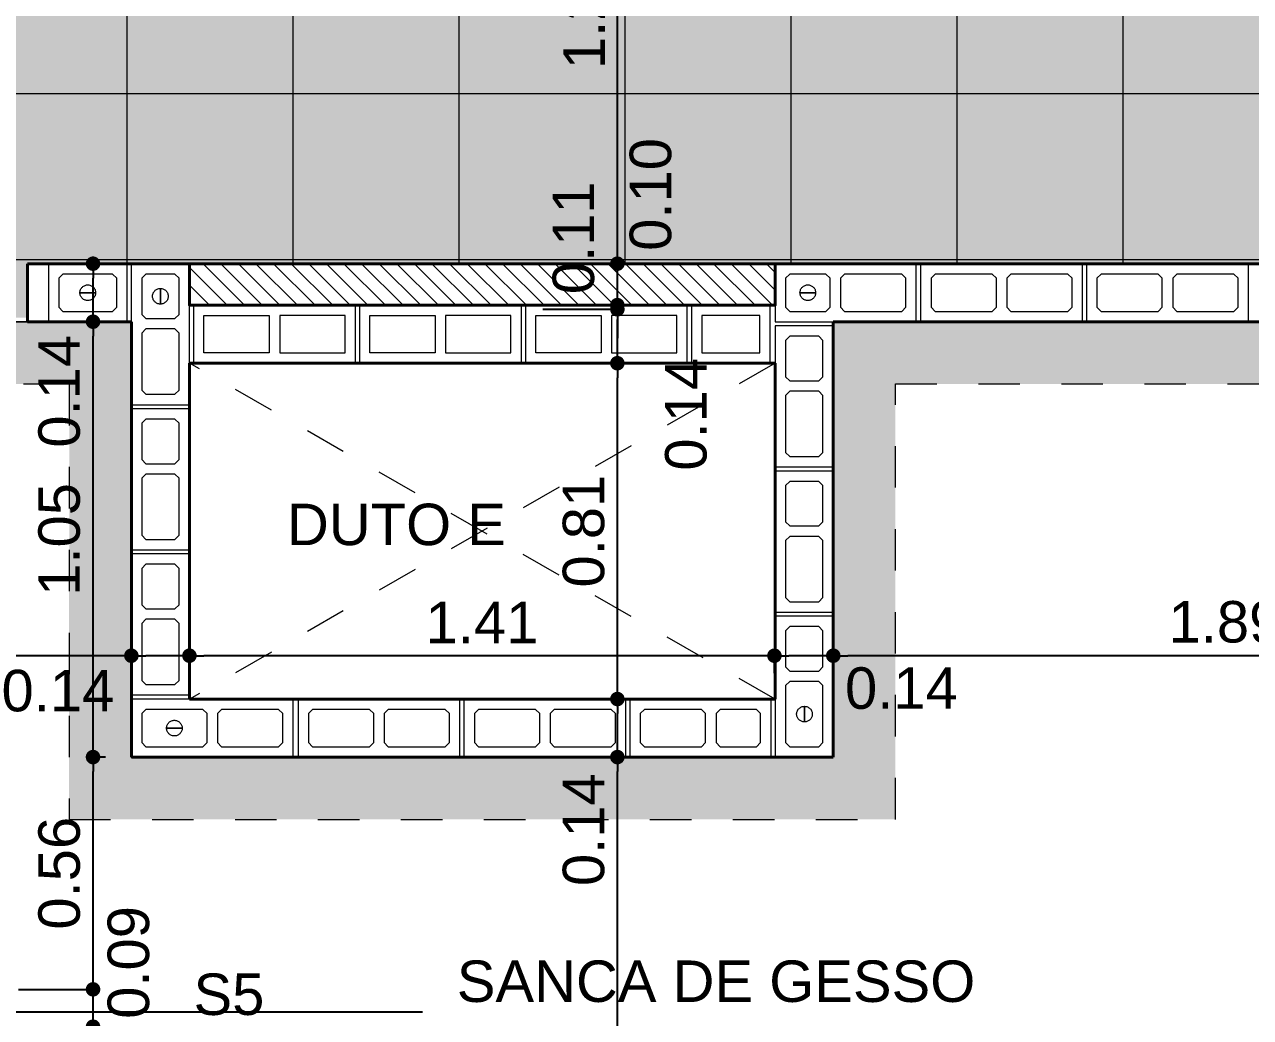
# Model space of a CAD drawing. Header units: millimetres. Extents: x 173 to 410, y -14 to 183.
# Drawn here: x 341.493 to 344.448, y -6.908 to -4.514 of the extents above; entities that cross this region are included whole.
import ezdxf

# ---------------------------------------------------------------- set-up
doc = ezdxf.new("R2010")
doc.units = ezdxf.units.MM
doc.linetypes.add('HIDDEN', pattern=[0.05, 0.025, -0.025])
doc.layers.get('0').update_dxf_attribs({"color": 4})
for name, color, linetype, lineweight in [('ARQ Alvenaria', 201, 'Continuous', 40), ('ARQ Anotações', 2, 'Continuous', 5), ('ARQ Hachuras', 8, 'Continuous', 5), ('ARQ Projeções', 144, 'HIDDEN', 5), ('ARQ Visto', 152, 'Continuous', 13)]:
    doc.layers.add(name, color=color, linetype=linetype, lineweight=lineweight)
doc.layers.add('ARQ Forros', color=7, linetype='HIDDEN', lineweight=5, true_color=0xcacaca)
doc.layers.add('ARQ Pisos', color=9, linetype='Continuous', lineweight=5, true_color=0x808080)
doc.styles.get("Standard").update_dxf_attribs({"font": 'arial.ttf'})
doc.dimstyles.new('Executivo 1-50', dxfattribs={"dimtxt": 0.1, "dimasz": 0.035, "dimexe": 0, "dimexo": 0.0625, "dimgap": 0.03, "dimtad": 1, "dimzin": 0, "dimdsep": 46, "dimtxsty": 'Standard', "dimblk": 'DOT', "dimcen": 0.09, "dimclrd": 8, "dimclre": 8, "dimadec": 0, "dimazin": 0, "dimtfac": 1, "dimtix": 1, "dimtmove": 2, "dimatfit": 3, "dimldrblk": 'DOT', "dimfxl": 0.18, "dimfxlon": 1, "dimtolj": 1, "dimtzin": 0, "dimarcsym": 0})

# ---------------------------------------------------------------- blocks, each defined once
blk = doc.blocks.new('_DOT')
at = {"color": 0, "linetype": 'ByBlock', "lineweight": -2}
blk.add_line((-0.5, 0), (-1, 0), dxfattribs=at)
at = {"color": 0, "linetype": 'ByBlock', "const_width": 0.5}
blk.add_lwpolyline([(-0.25, 0, 1), (0.25, 0, 1)], format="xyb", close=True, dxfattribs=at)
blk = doc.blocks.new('*D2066')
at = {"layer": 'ARQ Anotações', "color": 8, "lineweight": -2, "transparency": 16777216}
for p, q in [((342.742, -6.2803), (342.922, -6.2803)), ((342.922, -10.0304), (342.922, -6.3153)), ((343.102, -10.0654), (342.922, -10.0654))]:
    blk.add_line(p, q, dxfattribs=at)
at = {"layer": 'Defpoints', "color": 0, "transparency": 16777216}
for p in [(342.5256, -6.2803), (342.922, -6.2803), (345.7406, -10.0654)]:
    blk.add_point(p, dxfattribs=at)
at = {"layer": 'ARQ Anotações', "color": 8, "lineweight": -2, "transparency": 16777216, "xscale": 0.035, "yscale": 0.035, "zscale": 0.035}
for p, rotation in [((342.922, -6.2803), 90), ((342.922, -10.0654), 270)]:
    blk.add_blockref('_DOT', p, dxfattribs=dict(at, rotation=rotation))
at = {"layer": 'ARQ Anotações', "color": 0, "transparency": 16777216, "insert": (342.841, -8.1729), "char_height": 0.1, "attachment_point": 5, "rotation": 90}
blk.add_mtext('\\A1;3.79', dxfattribs=at)
blk = doc.blocks.new('*D2067')
at = {"layer": 'ARQ Anotações', "color": 8, "lineweight": -2, "transparency": 16777216}
for p, q in [((342.742, -6.1403), (342.922, -6.1403)), ((342.922, -6.2453), (342.922, -6.1753)), ((342.742, -6.2803), (342.922, -6.2803))]:
    blk.add_line(p, q, dxfattribs=at)
at = {"layer": 'Defpoints', "color": 0, "transparency": 16777216}
for p in [(342.5256, -6.1403), (342.922, -6.1403), (342.5256, -6.2803)]:
    blk.add_point(p, dxfattribs=at)
at = {"layer": 'ARQ Anotações', "color": 8, "lineweight": -2, "transparency": 16777216, "xscale": 0.035, "yscale": 0.035, "zscale": 0.035}
for p, rotation in [((342.922, -6.1403), 90), ((342.922, -6.2803), 270)]:
    blk.add_blockref('_DOT', p, dxfattribs=dict(at, rotation=rotation))
at = {"layer": 'ARQ Anotações', "color": 0, "transparency": 16777216, "insert": (342.841, -6.4553), "char_height": 0.1, "attachment_point": 5, "rotation": 90}
blk.add_mtext('\\A1;0.14', dxfattribs=at)
blk = doc.blocks.new('*D2068')
at = {"layer": 'ARQ Anotações', "color": 8, "lineweight": -2, "transparency": 16777216}
for p, q in [((342.742, -5.3304), (342.922, -5.3304)), ((342.922, -6.1053), (342.922, -5.3654)), ((342.742, -6.1403), (342.922, -6.1403))]:
    blk.add_line(p, q, dxfattribs=at)
at = {"layer": 'Defpoints', "color": 0, "transparency": 16777216}
for p in [(342.5256, -5.3304), (342.922, -5.3304), (342.5256, -6.1403)]:
    blk.add_point(p, dxfattribs=at)
at = {"layer": 'ARQ Anotações', "color": 8, "lineweight": -2, "transparency": 16777216, "xscale": 0.035, "yscale": 0.035, "zscale": 0.035}
for p, rotation in [((342.922, -5.3304), 90), ((342.922, -6.1403), 270)]:
    blk.add_blockref('_DOT', p, dxfattribs=dict(at, rotation=rotation))
at = {"layer": 'ARQ Anotações', "color": 0, "transparency": 16777216, "insert": (342.841, -5.7354), "char_height": 0.1, "attachment_point": 5, "rotation": 90}
blk.add_mtext('\\A1;0.81', dxfattribs=at)
blk = doc.blocks.new('*D2069')
at = {"layer": 'ARQ Anotações', "color": 8, "lineweight": -2, "transparency": 16777216}
for p, q in [((342.742, -5.1904), (342.922, -5.1904)), ((342.922, -5.2954), (342.922, -5.2254)), ((342.742, -5.3304), (342.922, -5.3304))]:
    blk.add_line(p, q, dxfattribs=at)
at = {"layer": 'Defpoints', "color": 0, "transparency": 16777216}
for p in [(342.5256, -5.1904), (342.922, -5.1904), (342.5256, -5.3304)]:
    blk.add_point(p, dxfattribs=at)
at = {"layer": 'ARQ Anotações', "color": 8, "lineweight": -2, "transparency": 16777216, "xscale": 0.035, "yscale": 0.035, "zscale": 0.035}
for p, rotation in [((342.922, -5.1904), 90), ((342.922, -5.3304), 270)]:
    blk.add_blockref('_DOT', p, dxfattribs=dict(at, rotation=rotation))
at = {"layer": 'ARQ Anotações', "color": 0, "transparency": 16777216, "insert": (343.0877, -5.4536), "char_height": 0.1, "attachment_point": 5, "rotation": 90}
blk.add_mtext('\\A1;0.14', dxfattribs=at)
blk = doc.blocks.new('*D2070')
at = {"layer": 'ARQ Anotações', "color": 8, "lineweight": -2, "transparency": 16777216}
for p, q in [((342.922, -5.0554), (342.922, -5.0204)), ((343.102, -5.0904), (342.922, -5.0904)), ((342.922, -5.1904), (342.922, -5.0904)), ((342.742, -5.1904), (342.922, -5.1904)), ((342.922, -5.2254), (342.922, -5.2604))]:
    blk.add_line(p, q, dxfattribs=at)
at = {"layer": 'Defpoints', "color": 0, "transparency": 16777216}
for p in [(342.922, -5.0904), (343.3006, -5.0904), (342.5256, -5.1904)]:
    blk.add_point(p, dxfattribs=at)
at = {"layer": 'ARQ Anotações', "color": 8, "lineweight": -2, "transparency": 16777216, "xscale": 0.035, "yscale": 0.035, "zscale": 0.035}
for p, rotation in [((342.922, -5.0904), 270), ((342.922, -5.1904), 90)]:
    blk.add_blockref('_DOT', p, dxfattribs=dict(at, rotation=rotation))
at = {"layer": 'ARQ Anotações', "color": 0, "transparency": 16777216, "insert": (343.0024, -4.9234), "char_height": 0.1, "attachment_point": 5, "rotation": 90}
blk.add_mtext('\\A1;0.10', dxfattribs=at)
blk = doc.blocks.new('*D2085')
at = {"layer": 'ARQ Anotações', "color": 8, "lineweight": -2, "transparency": 16777216}
for p, q in [((343.4424, -6.2158), (343.4424, -6.0358)), ((345.2955, -6.0358), (343.4774, -6.0358)), ((345.3305, -6.2158), (345.3305, -6.0358))]:
    blk.add_line(p, q, dxfattribs=at)
at = {"layer": 'Defpoints', "color": 0, "transparency": 16777216}
for p in [(343.4424, -6.0358), (343.4424, -6.2803), (345.3305, -6.5305)]:
    blk.add_point(p, dxfattribs=at)
at = {"layer": 'ARQ Anotações', "color": 8, "lineweight": -2, "transparency": 16777216, "xscale": 0.035, "yscale": 0.035, "zscale": 0.035, "rotation": 180}
blk.add_blockref('_DOT', (343.4424, -6.0358), dxfattribs=at)
at = {"layer": 'ARQ Anotações', "color": 8, "lineweight": -2, "transparency": 16777216, "xscale": 0.035, "yscale": 0.035, "zscale": 0.035}
blk.add_blockref('_DOT', (345.3305, -6.0358), dxfattribs=at)
at = {"layer": 'ARQ Anotações', "color": 0, "transparency": 16777216, "insert": (344.3864, -5.9547), "char_height": 0.1, "attachment_point": 5}
blk.add_mtext('\\A1;1.89', dxfattribs=at)
blk = doc.blocks.new('*D2086')
at = {"layer": 'ARQ Anotações', "color": 8, "lineweight": -2, "transparency": 16777216}
for p, q in [((343.3006, -6.0778), (343.3006, -6.0358)), ((343.4074, -6.0358), (343.3356, -6.0358)), ((343.4424, -6.2158), (343.4424, -6.0358))]:
    blk.add_line(p, q, dxfattribs=at)
at = {"layer": 'Defpoints', "color": 0, "transparency": 16777216}
for p in [(343.3006, -6.0358), (343.3006, -6.1403), (343.4424, -6.2803)]:
    blk.add_point(p, dxfattribs=at)
at = {"layer": 'ARQ Anotações', "color": 8, "lineweight": -2, "transparency": 16777216, "xscale": 0.035, "yscale": 0.035, "zscale": 0.035, "rotation": 180}
blk.add_blockref('_DOT', (343.3006, -6.0358), dxfattribs=at)
at = {"layer": 'ARQ Anotações', "color": 8, "lineweight": -2, "transparency": 16777216, "xscale": 0.035, "yscale": 0.035, "zscale": 0.035}
blk.add_blockref('_DOT', (343.4424, -6.0358), dxfattribs=at)
at = {"layer": 'ARQ Anotações', "color": 0, "transparency": 16777216, "insert": (343.6066, -6.1146), "char_height": 0.1, "attachment_point": 5}
blk.add_mtext('\\A1;0.14', dxfattribs=at)
blk = doc.blocks.new('*D2087')
at = {"layer": 'ARQ Anotações', "color": 8, "lineweight": -2, "transparency": 16777216}
for p, q in [((341.8906, -6.0778), (341.8906, -6.0358)), ((343.2656, -6.0358), (341.9256, -6.0358)), ((343.3006, -6.0778), (343.3006, -6.0358))]:
    blk.add_line(p, q, dxfattribs=at)
at = {"layer": 'Defpoints', "color": 0, "transparency": 16777216}
for p in [(341.8906, -6.0358), (341.8906, -6.1403), (343.3006, -6.1403)]:
    blk.add_point(p, dxfattribs=at)
at = {"layer": 'ARQ Anotações', "color": 8, "lineweight": -2, "transparency": 16777216, "xscale": 0.035, "yscale": 0.035, "zscale": 0.035, "rotation": 180}
blk.add_blockref('_DOT', (341.8906, -6.0358), dxfattribs=at)
at = {"layer": 'ARQ Anotações', "color": 8, "lineweight": -2, "transparency": 16777216, "xscale": 0.035, "yscale": 0.035, "zscale": 0.035}
blk.add_blockref('_DOT', (343.3006, -6.0358), dxfattribs=at)
at = {"layer": 'ARQ Anotações', "color": 0, "transparency": 16777216, "insert": (342.5956, -5.9556), "char_height": 0.1, "attachment_point": 5}
blk.add_mtext('\\A1;1.41', dxfattribs=at)
blk = doc.blocks.new('*D2088')
at = {"layer": 'ARQ Anotações', "color": 8, "lineweight": -2, "transparency": 16777216}
for p, q in [((341.7506, -6.2158), (341.7506, -6.0358)), ((341.8556, -6.0358), (341.7856, -6.0358)), ((341.8906, -6.0778), (341.8906, -6.0358))]:
    blk.add_line(p, q, dxfattribs=at)
at = {"layer": 'Defpoints', "color": 0, "transparency": 16777216}
for p in [(341.7506, -6.0358), (341.8906, -6.1403), (341.7506, -6.2803)]:
    blk.add_point(p, dxfattribs=at)
at = {"layer": 'ARQ Anotações', "color": 8, "lineweight": -2, "transparency": 16777216, "xscale": 0.035, "yscale": 0.035, "zscale": 0.035, "rotation": 180}
blk.add_blockref('_DOT', (341.7506, -6.0358), dxfattribs=at)
at = {"layer": 'ARQ Anotações', "color": 8, "lineweight": -2, "transparency": 16777216, "xscale": 0.035, "yscale": 0.035, "zscale": 0.035}
blk.add_blockref('_DOT', (341.8906, -6.0358), dxfattribs=at)
at = {"layer": 'ARQ Anotações', "color": 0, "transparency": 16777216, "insert": (341.5736, -6.1206), "char_height": 0.1, "attachment_point": 5}
blk.add_mtext('\\A1;0.14', dxfattribs=at)
blk = doc.blocks.new('*D2089')
at = {"layer": 'ARQ Anotações', "color": 8, "lineweight": -2, "transparency": 16777216}
for p, q in [((340.5404, -6.2158), (340.5404, -6.0358)), ((341.7156, -6.0358), (340.5754, -6.0358)), ((341.7506, -6.2158), (341.7506, -6.0358))]:
    blk.add_line(p, q, dxfattribs=at)
at = {"layer": 'Defpoints', "color": 0, "transparency": 16777216}
for p in [(340.5404, -6.0358), (340.5404, -6.2854), (341.7506, -6.2803)]:
    blk.add_point(p, dxfattribs=at)
at = {"layer": 'ARQ Anotações', "color": 8, "lineweight": -2, "transparency": 16777216, "xscale": 0.035, "yscale": 0.035, "zscale": 0.035, "rotation": 180}
blk.add_blockref('_DOT', (340.5404, -6.0358), dxfattribs=at)
at = {"layer": 'ARQ Anotações', "color": 8, "lineweight": -2, "transparency": 16777216, "xscale": 0.035, "yscale": 0.035, "zscale": 0.035}
blk.add_blockref('_DOT', (341.7506, -6.0358), dxfattribs=at)
at = {"layer": 'ARQ Anotações', "color": 0, "transparency": 16777216, "insert": (341.1455, -5.9556), "char_height": 0.1, "attachment_point": 5}
blk.add_mtext('\\A1;1.21', dxfattribs=at)
blk = doc.blocks.new('*D2094')
at = {"layer": 'ARQ Anotações', "color": 8, "lineweight": -2, "transparency": 16777216}
for p, q in [((341.6582, -6.8054), (341.6582, -6.7704)), ((341.4782, -6.8404), (341.6582, -6.8404)), ((341.6582, -6.9304), (341.6582, -6.8404)), ((341.4782, -6.9304), (341.6582, -6.9304)), ((341.6582, -6.9654), (341.6582, -7.0004))]:
    blk.add_line(p, q, dxfattribs=at)
at = {"layer": 'Defpoints', "color": 0, "transparency": 16777216}
for p in [(341.1404, -6.8404), (341.6582, -6.8404), (341.1404, -6.9304)]:
    blk.add_point(p, dxfattribs=at)
at = {"layer": 'ARQ Anotações', "color": 8, "lineweight": -2, "transparency": 16777216, "xscale": 0.035, "yscale": 0.035, "zscale": 0.035}
for p, rotation in [((341.6582, -6.8404), 270), ((341.6582, -6.9304), 90)]:
    blk.add_blockref('_DOT', p, dxfattribs=dict(at, rotation=rotation))
at = {"layer": 'ARQ Anotações', "color": 0, "transparency": 16777216, "insert": (341.744, -6.7755), "char_height": 0.1, "attachment_point": 5, "rotation": 90}
blk.add_mtext('\\A1;0.09', dxfattribs=at)
blk = doc.blocks.new('*D2095')
at = {"layer": 'ARQ Anotações', "color": 8, "lineweight": -2, "transparency": 16777216}
for p, q in [((341.6881, -6.2803), (341.6582, -6.2803)), ((341.6582, -6.8054), (341.6582, -6.3153)), ((341.4782, -6.8404), (341.6582, -6.8404))]:
    blk.add_line(p, q, dxfattribs=at)
at = {"layer": 'Defpoints', "color": 0, "transparency": 16777216}
for p in [(341.6582, -6.2803), (341.7506, -6.2803), (341.1404, -6.8404)]:
    blk.add_point(p, dxfattribs=at)
at = {"layer": 'ARQ Anotações', "color": 8, "lineweight": -2, "transparency": 16777216, "xscale": 0.035, "yscale": 0.035, "zscale": 0.035}
for p, rotation in [((341.6582, -6.2803), 90), ((341.6582, -6.8404), 270)]:
    blk.add_blockref('_DOT', p, dxfattribs=dict(at, rotation=rotation))
at = {"layer": 'ARQ Anotações', "color": 0, "transparency": 16777216, "insert": (341.5771, -6.5604), "char_height": 0.1, "attachment_point": 5, "rotation": 90}
blk.add_mtext('\\A1;0.56', dxfattribs=at)
blk = doc.blocks.new('*D2096')
at = {"layer": 'ARQ Anotações', "color": 8, "lineweight": -2, "transparency": 16777216}
for p, q in [((341.6781, -5.2303), (341.6582, -5.2303)), ((341.6582, -6.2453), (341.6582, -5.2653)), ((341.6881, -6.2803), (341.6582, -6.2803))]:
    blk.add_line(p, q, dxfattribs=at)
at = {"layer": 'Defpoints', "color": 0, "transparency": 16777216}
for p in [(341.6582, -5.2303), (341.7406, -5.2303), (341.7506, -6.2803)]:
    blk.add_point(p, dxfattribs=at)
at = {"layer": 'ARQ Anotações', "color": 8, "lineweight": -2, "transparency": 16777216, "xscale": 0.035, "yscale": 0.035, "zscale": 0.035}
for p, rotation in [((341.6582, -5.2303), 90), ((341.6582, -6.2803), 270)]:
    blk.add_blockref('_DOT', p, dxfattribs=dict(at, rotation=rotation))
at = {"layer": 'ARQ Anotações', "color": 0, "transparency": 16777216, "insert": (341.5771, -5.7553), "char_height": 0.1, "attachment_point": 5, "rotation": 90}
blk.add_mtext('\\A1;1.05', dxfattribs=at)
blk = doc.blocks.new('*D2097')
at = {"layer": 'ARQ Anotações', "color": 8, "lineweight": -2, "transparency": 16777216}
for p, q in [((341.8281, -5.0904), (341.6582, -5.0904)), ((341.6582, -5.1953), (341.6582, -5.1254)), ((341.6781, -5.2303), (341.6582, -5.2303))]:
    blk.add_line(p, q, dxfattribs=at)
at = {"layer": 'Defpoints', "color": 0, "transparency": 16777216}
for p in [(341.6582, -5.0904), (341.8906, -5.0904), (341.7406, -5.2303)]:
    blk.add_point(p, dxfattribs=at)
at = {"layer": 'ARQ Anotações', "color": 8, "lineweight": -2, "transparency": 16777216, "xscale": 0.035, "yscale": 0.035, "zscale": 0.035}
for p, rotation in [((341.6582, -5.0904), 90), ((341.6582, -5.2303), 270)]:
    blk.add_blockref('_DOT', p, dxfattribs=dict(at, rotation=rotation))
at = {"layer": 'ARQ Anotações', "color": 0, "transparency": 16777216, "insert": (341.5771, -5.3981), "char_height": 0.1, "attachment_point": 5, "rotation": 90}
blk.add_mtext('\\A1;0.14', dxfattribs=at)
blk = doc.blocks.new('*D2114')
at = {"layer": 'ARQ Anotações', "color": 8, "lineweight": -2, "transparency": 16777216}
for p, q in [((342.922, -5.0554), (342.922, -5.0204)), ((343.102, -5.0904), (342.922, -5.0904)), ((342.922, -5.2004), (342.922, -5.0904)), ((342.742, -5.2004), (342.922, -5.2004)), ((342.922, -5.2354), (342.922, -5.2704))]:
    blk.add_line(p, q, dxfattribs=at)
at = {"layer": 'Defpoints', "color": 0, "transparency": 16777216}
for p in [(342.922, -5.0904), (343.3026, -5.0904), (342.5266, -5.2004)]:
    blk.add_point(p, dxfattribs=at)
at = {"layer": 'ARQ Anotações', "color": 8, "lineweight": -2, "transparency": 16777216, "xscale": 0.035, "yscale": 0.035, "zscale": 0.035}
for p, rotation in [((342.922, -5.0904), 270), ((342.922, -5.2004), 90)]:
    blk.add_blockref('_DOT', p, dxfattribs=dict(at, rotation=rotation))
at = {"layer": 'ARQ Anotações', "color": 0, "lineweight": 13, "transparency": 16777216, "insert": (342.8166, -5.028), "char_height": 0.1, "attachment_point": 5, "rotation": 90}
blk.add_mtext('\\A1;0.11', dxfattribs=at)
blk = doc.blocks.new('*D2115')
at = {"layer": 'ARQ Anotações', "color": 8, "lineweight": -2, "transparency": 16777216}
for p, q in [((343.102, -3.8804), (342.922, -3.8804)), ((342.922, -5.0554), (342.922, -3.9154)), ((343.102, -5.0904), (342.922, -5.0904))]:
    blk.add_line(p, q, dxfattribs=at)
at = {"layer": 'Defpoints', "color": 0, "transparency": 16777216}
for p in [(342.922, -3.8804), (345.4955, -3.8804), (343.3026, -5.0904)]:
    blk.add_point(p, dxfattribs=at)
at = {"layer": 'ARQ Anotações', "color": 8, "lineweight": -2, "transparency": 16777216, "xscale": 0.035, "yscale": 0.035, "zscale": 0.035}
for p, rotation in [((342.922, -3.8804), 90), ((342.922, -5.0904), 270)]:
    blk.add_blockref('_DOT', p, dxfattribs=dict(at, rotation=rotation))
at = {"layer": 'ARQ Anotações', "color": 0, "lineweight": 13, "transparency": 16777216, "insert": (342.8418, -4.4854), "char_height": 0.1, "attachment_point": 5, "rotation": 90}
blk.add_mtext('\\A1;1.21', dxfattribs=at)

msp = doc.modelspace()

# ---------------------------------------------------------------- hatches: boundary and pattern name
at = {"layer": 'ARQ Forros'}
h = msp.add_hatch(color=256, dxfattribs=at)
h.dxf.hatch_style = 1
h.paths.add_polyline_path([(340.5406, -7.1755), (340.5407, -7.1755), (340.5407, -5.2205), (341.5012, -5.2205), (341.5012, -5.0904), (341.8905, -5.0904), (341.8906, -5.0904), (343.3023, -5.0905), (343.3127, -5.0905), (350.4502, -5.0905), (350.4505, -0.7805), (348.9409, -0.7805), (348.9405, -3.8805), (342.051, -3.8805), (342.051, -0.7805), (340.5406, -0.7804)])
h = msp.add_hatch(color=256, dxfattribs=at)
h.dxf.hatch_style = 1
h.paths.add_polyline_path([(340.691, -6.8404), (340.691, -5.3804), (341.6009, -5.3804), (341.6004, -6.4305), (343.5923, -6.4305), (343.5923, -5.3805), (345.4205, -5.3805), (345.4205, -5.2305), (343.4423, -5.2305), (343.4423, -6.2805), (341.7505, -6.2805), (341.751, -5.2304), (340.541, -5.2304), (340.541, -6.8404)])
at = {"layer": 'ARQ Hachuras'}
h = msp.add_hatch(dxfattribs=at)
h.set_pattern_fill('ENCHIMENTOS', color=256, style=0, pattern_type=2)
h.set_pattern_definition([(135, (345.50611, -2.94539), (0.0212132, 0.0212132), [])])
h.paths.add_polyline_path([(341.8906, -5.0904), (343.3023, -5.0905), (343.3023, -5.1911), (341.8906, -5.1904)])
at = {"layer": 'ARQ Pisos'}
h = msp.add_hatch(dxfattribs=at)
h.set_pattern_fill('NET', color=256, scale=3.2)
h.set_pattern_definition([(0, (348.94046, -3.88043), (0, 0.4), []), (90, (348.94046, -3.88043), (-0.4, 2e-17), [])])
h.paths.add_polyline_path([(341.8902, -5.0904), (343.3031, -5.0904), (350.4501, -5.0904), (350.4501, -0.7804), (348.9405, -0.7804), (348.9405, -3.8804), (342.0502, -3.8804), (342.0506, -0.7804), (340.5402, -0.7804), (340.5402, -5.2304), (341.7508, -5.2304), (341.7508, -5.2304), (341.5008, -5.2304), (341.5008, -5.0904), (341.8902, -5.0904)])

# ---------------------------------------------------------------- linework, layer by layer
at = {"layer": 'ARQ Alvenaria'}
for p, q in [((341.5006, -5.0904), (341.5006, -5.2304)), ((341.8906, -5.0904), (341.5006, -5.0904)), ((341.8906, -5.1904), (341.8906, -5.0904)), ((343.3023, -5.0904), (343.3023, -5.1904)), ((349.2405, -5.0904), (343.3023, -5.0904)), ((341.8906, -5.1904), (343.3023, -5.1904)), ((341.5006, -5.2304), (341.7506, -5.2304)), ((341.7506, -5.2304), (341.7506, -6.2805)), ((343.4423, -6.2805), (343.4423, -5.2304)), ((343.4423, -5.2304), (345.4205, -5.2304)), ((341.8906, -6.1405), (341.8906, -5.3304)), ((341.8906, -5.3304), (343.3023, -5.3304)), ((343.3023, -5.3304), (343.3023, -6.1405)), ((343.3023, -6.1405), (341.8906, -6.1405)), ((341.7506, -6.2805), (343.4423, -6.2805))]:
    msp.add_line(p, q, dxfattribs=at)
at = {"layer": 'ARQ Alvenaria', "flags": 128}
msp.add_lwpolyline([(341.8906, -5.0904), (343.3023, -5.0905), (343.3023, -5.1911), (341.8906, -5.1904)], close=True, dxfattribs=at)
at = {"layer": 'ARQ Hachuras'}
for p, q in [((343.2906, -5.1904), (343.1006, -5.1904)), ((343.1006, -5.1904), (343.1006, -5.3304)), ((343.2906, -5.3304), (343.2906, -5.1904)), ((343.2656, -5.2154), (343.1256, -5.2154)), ((343.1256, -5.2154), (343.1256, -5.3054)), ((343.2656, -5.3054), (343.2656, -5.2154)), ((343.1256, -5.3054), (343.2656, -5.3054)), ((343.1006, -5.3304), (343.2906, -5.3304))]:
    msp.add_line(p, q, dxfattribs=at)
at = {"layer": 'ARQ Hachuras', "flags": 128}
for points in [[(341.5505, -5.2304), (341.7405, -5.2304), (341.7405, -5.0904), (341.5505, -5.0904)], [(341.7505, -5.0904), (341.7505, -5.4304), (341.8905, -5.4304), (341.8905, -5.0904)], [(343.3023, -5.2305), (343.6423, -5.2305), (343.6423, -5.0905), (343.3023, -5.0905)], [(344.043, -5.0904), (343.653, -5.0904), (343.653, -5.2304), (344.043, -5.2304)], [(344.443, -5.0904), (344.053, -5.0904), (344.053, -5.2304), (344.443, -5.2304)], [(341.5755, -5.1954), (341.5855, -5.2054), (341.7055, -5.2054), (341.7155, -5.1954), (341.7155, -5.1254), (341.7055, -5.1154), (341.5855, -5.1154), (341.5755, -5.1254)], [(341.7855, -5.1154), (341.7755, -5.1254), (341.7755, -5.2129), (341.7855, -5.2229), (341.8555, -5.2229), (341.8655, -5.2129), (341.8655, -5.1254), (341.8555, -5.1154)], [(343.3273, -5.1955), (343.3373, -5.2055), (343.4248, -5.2055), (343.4348, -5.1955), (343.4348, -5.1255), (343.4248, -5.1155), (343.3373, -5.1155), (343.3273, -5.1255)], [(343.4598, -5.1955), (343.4698, -5.2055), (343.6073, -5.2055), (343.6173, -5.1955), (343.6173, -5.1255), (343.6073, -5.1155), (343.4698, -5.1155), (343.4598, -5.1255)], [(343.8355, -5.1254), (343.8255, -5.1154), (343.688, -5.1154), (343.678, -5.1254), (343.678, -5.1954), (343.688, -5.2054), (343.8255, -5.2054), (343.8355, -5.1954)], [(344.018, -5.1254), (344.008, -5.1154), (343.8705, -5.1154), (343.8605, -5.1254), (343.8605, -5.1954), (343.8705, -5.2054), (344.008, -5.2054), (344.018, -5.1954)], [(344.2355, -5.1254), (344.2255, -5.1154), (344.088, -5.1154), (344.078, -5.1254), (344.078, -5.1954), (344.088, -5.2054), (344.2255, -5.2054), (344.2355, -5.1954)], [(344.418, -5.1254), (344.408, -5.1154), (344.2705, -5.1154), (344.2605, -5.1254), (344.2605, -5.1954), (344.2705, -5.2054), (344.408, -5.2054), (344.418, -5.1954)], [(341.6453, -5.1604), (341.6453, -5.1605), (341.6453, -5.1605), (341.6453, -5.1605), (341.6453, -5.1606), (341.6453, -5.1606), (341.6453, -5.1606), (341.6454, -5.1606), (341.6454, -5.1607), (341.6454, -5.1607), (341.6454, -5.1607), (341.6455, -5.1607), (341.6455, -5.1607), (341.6455, -5.1607), (341.6455, -5.1607), (341.6456, -5.1607), (341.6456, -5.1607), (341.6456, -5.1607), (341.6457, -5.1607), (341.6457, -5.1607), (341.6457, -5.1607), (341.6457, -5.1607), (341.6458, -5.1607), (341.6458, -5.1607), (341.6458, -5.1606), (341.6458, -5.1606), (341.6458, -5.1606), (341.6459, -5.1606), (341.6459, -5.1605), (341.6459, -5.1605), (341.6459, -5.1605), (341.6459, -5.1604), (341.6267, -5.1604), (341.6268, -5.1585), (341.6271, -5.1566), (341.6276, -5.1548), (341.6282, -5.153), (341.6291, -5.1513), (341.6301, -5.1496), (341.6312, -5.1481), (341.6326, -5.1467), (341.634, -5.1455), (341.6356, -5.1444), (341.6373, -5.1435), (341.639, -5.1427), (341.6408, -5.1421), (341.6427, -5.1418), (341.6446, -5.1416), (341.6465, -5.1416), (341.6484, -5.1418), (341.6503, -5.1421), (341.6521, -5.1427), (341.6539, -5.1435), (341.6556, -5.1444), (341.6572, -5.1455), (341.6586, -5.1467), (341.6599, -5.1481), (341.6611, -5.1496), (341.6621, -5.1513), (341.663, -5.153), (341.6636, -5.1548), (341.6641, -5.1566), (341.6644, -5.1585), (341.6645, -5.1604)], [(341.6459, -5.1604), (341.6459, -5.1604), (341.6459, -5.1604), (341.6459, -5.1603), (341.6459, -5.1603), (341.6458, -5.1603), (341.6458, -5.1603), (341.6458, -5.1602), (341.6458, -5.1602), (341.6458, -5.1602), (341.6457, -5.1602), (341.6457, -5.1602), (341.6457, -5.1602), (341.6457, -5.1601), (341.6456, -5.1601), (341.6456, -5.1601), (341.6456, -5.1601), (341.6455, -5.1601), (341.6455, -5.1601), (341.6455, -5.1602), (341.6455, -5.1602), (341.6454, -5.1602), (341.6454, -5.1602), (341.6454, -5.1602), (341.6454, -5.1602), (341.6453, -5.1603), (341.6453, -5.1603), (341.6453, -5.1603), (341.6453, -5.1603), (341.6453, -5.1604), (341.6453, -5.1604), (341.6453, -5.1604), (341.6645, -5.1604), (341.6644, -5.1623), (341.6641, -5.1642), (341.6636, -5.1661), (341.663, -5.1679), (341.6621, -5.1696), (341.6611, -5.1712), (341.6599, -5.1727), (341.6586, -5.1741), (341.6572, -5.1754), (341.6556, -5.1765), (341.6539, -5.1774), (341.6521, -5.1782), (341.6503, -5.1787), (341.6484, -5.1791), (341.6465, -5.1793), (341.6446, -5.1793), (341.6427, -5.1791), (341.6408, -5.1787), (341.639, -5.1782), (341.6373, -5.1774), (341.6356, -5.1765), (341.634, -5.1754), (341.6326, -5.1741), (341.6312, -5.1727), (341.6301, -5.1712), (341.6291, -5.1696), (341.6282, -5.1679), (341.6276, -5.1661), (341.6271, -5.1642), (341.6268, -5.1623), (341.6267, -5.1604)], [(341.8205, -5.1692), (341.8205, -5.1692), (341.8206, -5.1692), (341.8206, -5.1692), (341.8206, -5.1692), (341.8206, -5.1692), (341.8207, -5.1691), (341.8207, -5.1691), (341.8207, -5.1691), (341.8207, -5.1691), (341.8207, -5.1691), (341.8208, -5.169), (341.8208, -5.169), (341.8208, -5.169), (341.8208, -5.1689), (341.8208, -5.1689), (341.8208, -5.1689), (341.8208, -5.1688), (341.8208, -5.1688), (341.8208, -5.1688), (341.8208, -5.1688), (341.8207, -5.1687), (341.8207, -5.1687), (341.8207, -5.1687), (341.8207, -5.1687), (341.8207, -5.1686), (341.8206, -5.1686), (341.8206, -5.1686), (341.8206, -5.1686), (341.8206, -5.1686), (341.8205, -5.1686), (341.8205, -5.1686), (341.8205, -5.1878), (341.8186, -5.1877), (341.8167, -5.1874), (341.8148, -5.1869), (341.813, -5.1863), (341.8113, -5.1854), (341.8097, -5.1844), (341.8082, -5.1832), (341.8068, -5.1819), (341.8055, -5.1805), (341.8045, -5.1789), (341.8035, -5.1772), (341.8028, -5.1755), (341.8022, -5.1736), (341.8018, -5.1718), (341.8016, -5.1699), (341.8016, -5.1679), (341.8018, -5.166), (341.8022, -5.1642), (341.8028, -5.1623), (341.8035, -5.1606), (341.8045, -5.1589), (341.8055, -5.1573), (341.8068, -5.1559), (341.8082, -5.1546), (341.8097, -5.1534), (341.8113, -5.1524), (341.813, -5.1515), (341.8148, -5.1509), (341.8167, -5.1504), (341.8186, -5.1501), (341.8205, -5.15)], [(341.8205, -5.1686), (341.8205, -5.1686), (341.8204, -5.1686), (341.8204, -5.1686), (341.8204, -5.1686), (341.8203, -5.1686), (341.8203, -5.1686), (341.8203, -5.1687), (341.8203, -5.1687), (341.8203, -5.1687), (341.8202, -5.1687), (341.8202, -5.1688), (341.8202, -5.1688), (341.8202, -5.1688), (341.8202, -5.1688), (341.8202, -5.1689), (341.8202, -5.1689), (341.8202, -5.1689), (341.8202, -5.169), (341.8202, -5.169), (341.8202, -5.169), (341.8202, -5.1691), (341.8203, -5.1691), (341.8203, -5.1691), (341.8203, -5.1691), (341.8203, -5.1691), (341.8203, -5.1692), (341.8204, -5.1692), (341.8204, -5.1692), (341.8204, -5.1692), (341.8205, -5.1692), (341.8205, -5.1692), (341.8205, -5.15), (341.8224, -5.1501), (341.8243, -5.1504), (341.8261, -5.1509), (341.8279, -5.1515), (341.8297, -5.1524), (341.8313, -5.1534), (341.8328, -5.1546), (341.8342, -5.1559), (341.8354, -5.1573), (341.8365, -5.1589), (341.8375, -5.1606), (341.8382, -5.1623), (341.8388, -5.1642), (341.8392, -5.166), (341.8394, -5.1679), (341.8394, -5.1699), (341.8392, -5.1718), (341.8388, -5.1736), (341.8382, -5.1755), (341.8375, -5.1772), (341.8365, -5.1789), (341.8354, -5.1805), (341.8342, -5.1819), (341.8328, -5.1832), (341.8313, -5.1844), (341.8297, -5.1854), (341.8279, -5.1863), (341.8261, -5.1869), (341.8243, -5.1874), (341.8224, -5.1877), (341.8205, -5.1878)], [(343.3807, -5.1604), (343.3807, -5.1605), (343.3807, -5.1605), (343.3807, -5.1605), (343.3808, -5.1605), (343.3808, -5.1606), (343.3808, -5.1606), (343.3808, -5.1606), (343.3808, -5.1606), (343.3809, -5.1607), (343.3809, -5.1607), (343.3809, -5.1607), (343.3809, -5.1607), (343.381, -5.1607), (343.381, -5.1607), (343.381, -5.1607), (343.381, -5.1607), (343.3811, -5.1607), (343.3811, -5.1607), (343.3811, -5.1607), (343.3812, -5.1607), (343.3812, -5.1607), (343.3812, -5.1607), (343.3812, -5.1606), (343.3813, -5.1606), (343.3813, -5.1606), (343.3813, -5.1606), (343.3813, -5.1605), (343.3813, -5.1605), (343.3813, -5.1605), (343.3813, -5.1605), (343.3813, -5.1604), (343.3621, -5.1604), (343.3622, -5.1585), (343.3625, -5.1566), (343.363, -5.1548), (343.3637, -5.153), (343.3645, -5.1513), (343.3655, -5.1496), (343.3667, -5.1481), (343.368, -5.1467), (343.3695, -5.1455), (343.371, -5.1444), (343.3727, -5.1435), (343.3745, -5.1427), (343.3763, -5.1421), (343.3782, -5.1417), (343.3801, -5.1416), (343.382, -5.1416), (343.3839, -5.1417), (343.3858, -5.1421), (343.3876, -5.1427), (343.3894, -5.1435), (343.391, -5.1444), (343.3926, -5.1455), (343.3941, -5.1467), (343.3954, -5.1481), (343.3965, -5.1496), (343.3976, -5.1513), (343.3984, -5.153), (343.3991, -5.1548), (343.3995, -5.1566), (343.3998, -5.1585), (343.3999, -5.1604)], [(343.3813, -5.1604), (343.3813, -5.1604), (343.3813, -5.1604), (343.3813, -5.1603), (343.3813, -5.1603), (343.3813, -5.1603), (343.3813, -5.1603), (343.3813, -5.1602), (343.3812, -5.1602), (343.3812, -5.1602), (343.3812, -5.1602), (343.3812, -5.1602), (343.3811, -5.1601), (343.3811, -5.1601), (343.3811, -5.1601), (343.381, -5.1601), (343.381, -5.1601), (343.381, -5.1601), (343.381, -5.1601), (343.3809, -5.1601), (343.3809, -5.1602), (343.3809, -5.1602), (343.3809, -5.1602), (343.3808, -5.1602), (343.3808, -5.1602), (343.3808, -5.1603), (343.3808, -5.1603), (343.3808, -5.1603), (343.3807, -5.1603), (343.3807, -5.1604), (343.3807, -5.1604), (343.3807, -5.1604), (343.3999, -5.1604), (343.3998, -5.1623), (343.3995, -5.1642), (343.3991, -5.1661), (343.3984, -5.1679), (343.3976, -5.1696), (343.3965, -5.1712), (343.3954, -5.1727), (343.3941, -5.1741), (343.3926, -5.1754), (343.391, -5.1765), (343.3894, -5.1774), (343.3876, -5.1782), (343.3858, -5.1787), (343.3839, -5.1791), (343.382, -5.1793), (343.3801, -5.1793), (343.3782, -5.1791), (343.3763, -5.1787), (343.3745, -5.1782), (343.3727, -5.1774), (343.371, -5.1765), (343.3695, -5.1754), (343.368, -5.1741), (343.3667, -5.1727), (343.3655, -5.1712), (343.3645, -5.1696), (343.3637, -5.1679), (343.363, -5.1661), (343.3625, -5.1642), (343.3622, -5.1623), (343.3621, -5.1604)], [(342.2906, -5.1904), (341.9006, -5.1904), (341.9006, -5.3304), (342.2906, -5.3304)], [(342.6906, -5.1904), (342.3006, -5.1904), (342.3006, -5.3304), (342.6906, -5.3304)], [(343.0906, -5.1904), (342.7006, -5.1904), (342.7006, -5.3304), (343.0906, -5.3304)], [(341.9256, -5.3054), (341.9256, -5.2154), (342.0831, -5.2154), (342.0831, -5.3054)], [(342.2656, -5.3054), (342.2656, -5.2154), (342.1081, -5.2154), (342.1081, -5.3054)], [(342.3256, -5.3054), (342.3256, -5.2154), (342.4831, -5.2154), (342.4831, -5.3054)], [(342.6656, -5.3054), (342.6656, -5.2154), (342.5081, -5.2154), (342.5081, -5.3054)], [(342.7256, -5.3054), (342.7256, -5.2154), (342.8831, -5.2154), (342.8831, -5.3054)], [(343.0656, -5.3054), (343.0656, -5.2154), (342.9081, -5.2154), (342.9081, -5.3054)], [(341.7855, -5.2479), (341.7755, -5.2579), (341.7755, -5.3954), (341.7855, -5.4054), (341.8555, -5.4054), (341.8655, -5.3954), (341.8655, -5.2579), (341.8555, -5.2479)], [(343.3023, -5.2405), (343.3023, -5.5805), (343.4423, -5.5805), (343.4423, -5.2405)], [(343.3373, -5.2655), (343.3273, -5.2755), (343.3273, -5.363), (343.3373, -5.373), (343.4073, -5.373), (343.4173, -5.363), (343.4173, -5.2755), (343.4073, -5.2655)], [(343.3373, -5.398), (343.3273, -5.408), (343.3273, -5.5455), (343.3373, -5.5555), (343.4073, -5.5555), (343.4173, -5.5455), (343.4173, -5.408), (343.4073, -5.398)], [(341.7505, -5.4404), (341.7505, -5.7804), (341.8905, -5.7804), (341.8905, -5.4404)], [(341.7855, -5.4654), (341.7755, -5.4754), (341.7755, -5.5629), (341.7855, -5.5729), (341.8555, -5.5729), (341.8655, -5.5629), (341.8655, -5.4754), (341.8555, -5.4654)], [(341.7855, -5.5979), (341.7755, -5.6079), (341.7755, -5.7454), (341.7855, -5.7554), (341.8555, -5.7554), (341.8655, -5.7454), (341.8655, -5.6079), (341.8555, -5.5979)], [(343.3023, -5.5905), (343.3023, -5.9305), (343.4423, -5.9305), (343.4423, -5.5905)], [(343.3373, -5.6155), (343.3273, -5.6255), (343.3273, -5.713), (343.3373, -5.723), (343.4073, -5.723), (343.4173, -5.713), (343.4173, -5.6255), (343.4073, -5.6155)], [(343.3373, -5.748), (343.3273, -5.758), (343.3273, -5.8955), (343.3373, -5.9055), (343.4073, -5.9055), (343.4173, -5.8955), (343.4173, -5.758), (343.4073, -5.748)], [(341.7505, -5.7904), (341.7505, -6.1304), (341.8905, -6.1304), (341.8905, -5.7904)], [(341.7855, -5.8154), (341.7755, -5.8254), (341.7755, -5.9129), (341.7855, -5.9229), (341.8555, -5.9229), (341.8655, -5.9129), (341.8655, -5.8254), (341.8555, -5.8154)], [(341.7855, -5.9479), (341.7755, -5.9579), (341.7755, -6.0954), (341.7855, -6.1054), (341.8555, -6.1054), (341.8655, -6.0954), (341.8655, -5.9579), (341.8555, -5.9479)], [(343.3023, -5.9405), (343.3023, -6.2805), (343.4423, -6.2805), (343.4423, -5.9405)], [(343.3373, -5.9655), (343.3273, -5.9755), (343.3273, -6.063), (343.3373, -6.073), (343.4073, -6.073), (343.4173, -6.063), (343.4173, -5.9755), (343.4073, -5.9655)], [(343.3373, -6.098), (343.3273, -6.108), (343.3273, -6.2455), (343.3373, -6.2555), (343.4073, -6.2555), (343.4173, -6.2455), (343.4173, -6.108), (343.4073, -6.098)], [(342.1405, -6.1405), (341.7505, -6.1405), (341.7505, -6.2805), (342.1405, -6.2805)], [(342.5423, -6.1405), (342.1523, -6.1405), (342.1523, -6.2805), (342.5423, -6.2805)], [(342.9423, -6.1405), (342.5523, -6.1405), (342.5523, -6.2805), (342.9423, -6.2805)], [(343.2923, -6.1405), (342.9523, -6.1405), (342.9523, -6.2805), (343.2923, -6.2805)], [(341.933, -6.1755), (341.923, -6.1655), (341.7855, -6.1655), (341.7755, -6.1755), (341.7755, -6.2455), (341.7855, -6.2555), (341.923, -6.2555), (341.933, -6.2455)], [(342.1155, -6.1755), (342.1055, -6.1655), (341.968, -6.1655), (341.958, -6.1755), (341.958, -6.2455), (341.968, -6.2555), (342.1055, -6.2555), (342.1155, -6.2455)], [(342.3348, -6.1755), (342.3248, -6.1655), (342.1873, -6.1655), (342.1773, -6.1755), (342.1773, -6.2455), (342.1873, -6.2555), (342.3248, -6.2555), (342.3348, -6.2455)], [(342.5173, -6.1755), (342.5073, -6.1655), (342.3698, -6.1655), (342.3598, -6.1755), (342.3598, -6.2455), (342.3698, -6.2555), (342.5073, -6.2555), (342.5173, -6.2455)], [(342.7348, -6.1755), (342.7248, -6.1655), (342.5873, -6.1655), (342.5773, -6.1755), (342.5773, -6.2455), (342.5873, -6.2555), (342.7248, -6.2555), (342.7348, -6.2455)], [(342.9173, -6.1755), (342.9073, -6.1655), (342.7698, -6.1655), (342.7598, -6.1755), (342.7598, -6.2455), (342.7698, -6.2555), (342.9073, -6.2555), (342.9173, -6.2455)], [(343.1348, -6.1755), (343.1248, -6.1655), (342.9873, -6.1655), (342.9773, -6.1755), (342.9773, -6.2455), (342.9873, -6.2555), (343.1248, -6.2555), (343.1348, -6.2455)], [(343.2673, -6.1755), (343.2573, -6.1655), (343.1698, -6.1655), (343.1598, -6.1755), (343.1598, -6.2455), (343.1698, -6.2555), (343.2573, -6.2555), (343.2673, -6.2455)], [(343.373, -6.177), (343.373, -6.177), (343.373, -6.177), (343.3731, -6.177), (343.3731, -6.177), (343.3731, -6.1769), (343.3731, -6.1769), (343.3732, -6.1769), (343.3732, -6.1769), (343.3732, -6.1769), (343.3732, -6.1768), (343.3732, -6.1768), (343.3732, -6.1768), (343.3733, -6.1768), (343.3733, -6.1767), (343.3733, -6.1767), (343.3733, -6.1767), (343.3733, -6.1766), (343.3733, -6.1766), (343.3732, -6.1766), (343.3732, -6.1765), (343.3732, -6.1765), (343.3732, -6.1765), (343.3732, -6.1765), (343.3732, -6.1765), (343.3731, -6.1764), (343.3731, -6.1764), (343.3731, -6.1764), (343.3731, -6.1764), (343.373, -6.1764), (343.373, -6.1764), (343.373, -6.1764), (343.373, -6.1956), (343.3711, -6.1955), (343.3692, -6.1952), (343.3673, -6.1947), (343.3655, -6.194), (343.3638, -6.1932), (343.3622, -6.1922), (343.3607, -6.191), (343.3593, -6.1897), (343.358, -6.1882), (343.3569, -6.1867), (343.356, -6.185), (343.3552, -6.1832), (343.3547, -6.1814), (343.3543, -6.1795), (343.3541, -6.1776), (343.3541, -6.1757), (343.3543, -6.1738), (343.3547, -6.1719), (343.3552, -6.1701), (343.356, -6.1684), (343.3569, -6.1667), (343.358, -6.1651), (343.3593, -6.1637), (343.3607, -6.1623), (343.3622, -6.1612), (343.3638, -6.1602), (343.3655, -6.1593), (343.3673, -6.1586), (343.3692, -6.1582), (343.3711, -6.1579), (343.373, -6.1578)], [(343.373, -6.1764), (343.3729, -6.1764), (343.3729, -6.1764), (343.3729, -6.1764), (343.3728, -6.1764), (343.3728, -6.1764), (343.3728, -6.1764), (343.3728, -6.1765), (343.3727, -6.1765), (343.3727, -6.1765), (343.3727, -6.1765), (343.3727, -6.1765), (343.3727, -6.1766), (343.3727, -6.1766), (343.3727, -6.1766), (343.3727, -6.1767), (343.3727, -6.1767), (343.3727, -6.1767), (343.3727, -6.1768), (343.3727, -6.1768), (343.3727, -6.1768), (343.3727, -6.1768), (343.3727, -6.1769), (343.3727, -6.1769), (343.3728, -6.1769), (343.3728, -6.1769), (343.3728, -6.1769), (343.3728, -6.177), (343.3729, -6.177), (343.3729, -6.177), (343.3729, -6.177), (343.373, -6.177), (343.373, -6.1578), (343.3749, -6.1579), (343.3768, -6.1582), (343.3786, -6.1586), (343.3804, -6.1593), (343.3821, -6.1602), (343.3838, -6.1612), (343.3853, -6.1623), (343.3867, -6.1637), (343.3879, -6.1651), (343.389, -6.1667), (343.3899, -6.1684), (343.3907, -6.1701), (343.3913, -6.1719), (343.3916, -6.1738), (343.3918, -6.1757), (343.3918, -6.1776), (343.3916, -6.1795), (343.3913, -6.1814), (343.3907, -6.1832), (343.3899, -6.185), (343.389, -6.1867), (343.3879, -6.1882), (343.3867, -6.1897), (343.3853, -6.191), (343.3838, -6.1922), (343.3821, -6.1932), (343.3804, -6.194), (343.3786, -6.1947), (343.3768, -6.1952), (343.3749, -6.1955), (343.373, -6.1956)], [(341.8539, -6.2105), (341.8539, -6.2105), (341.8539, -6.2105), (341.854, -6.2106), (341.854, -6.2106), (341.854, -6.2106), (341.854, -6.2107), (341.854, -6.2107), (341.854, -6.2107), (341.8541, -6.2107), (341.8541, -6.2107), (341.8541, -6.2108), (341.8541, -6.2108), (341.8542, -6.2108), (341.8542, -6.2108), (341.8542, -6.2108), (341.8543, -6.2108), (341.8543, -6.2108), (341.8543, -6.2108), (341.8543, -6.2108), (341.8544, -6.2108), (341.8544, -6.2107), (341.8544, -6.2107), (341.8544, -6.2107), (341.8545, -6.2107), (341.8545, -6.2107), (341.8545, -6.2106), (341.8545, -6.2106), (341.8545, -6.2106), (341.8545, -6.2105), (341.8545, -6.2105), (341.8545, -6.2105), (341.8353, -6.2105), (341.8354, -6.2086), (341.8357, -6.2067), (341.8362, -6.2048), (341.8369, -6.203), (341.8377, -6.2013), (341.8387, -6.1997), (341.8399, -6.1982), (341.8412, -6.1968), (341.8427, -6.1955), (341.8442, -6.1944), (341.8459, -6.1935), (341.8477, -6.1928), (341.8495, -6.1922), (341.8514, -6.1918), (341.8533, -6.1916), (341.8552, -6.1916), (341.8571, -6.1918), (341.859, -6.1922), (341.8608, -6.1928), (341.8626, -6.1935), (341.8642, -6.1944), (341.8658, -6.1955), (341.8673, -6.1968), (341.8686, -6.1982), (341.8698, -6.1997), (341.8708, -6.2013), (341.8716, -6.203), (341.8723, -6.2048), (341.8728, -6.2067), (341.873, -6.2086), (341.8731, -6.2105)], [(341.8545, -6.2105), (341.8545, -6.2105), (341.8545, -6.2104), (341.8545, -6.2104), (341.8545, -6.2104), (341.8545, -6.2103), (341.8545, -6.2103), (341.8545, -6.2103), (341.8544, -6.2103), (341.8544, -6.2103), (341.8544, -6.2102), (341.8544, -6.2102), (341.8543, -6.2102), (341.8543, -6.2102), (341.8543, -6.2102), (341.8543, -6.2102), (341.8542, -6.2102), (341.8542, -6.2102), (341.8542, -6.2102), (341.8541, -6.2102), (341.8541, -6.2102), (341.8541, -6.2102), (341.8541, -6.2103), (341.854, -6.2103), (341.854, -6.2103), (341.854, -6.2103), (341.854, -6.2103), (341.854, -6.2104), (341.854, -6.2104), (341.8539, -6.2104), (341.8539, -6.2105), (341.8539, -6.2105), (341.8731, -6.2105), (341.873, -6.2124), (341.8728, -6.2143), (341.8723, -6.2161), (341.8716, -6.2179), (341.8708, -6.2197), (341.8698, -6.2213), (341.8686, -6.2228), (341.8673, -6.2242), (341.8658, -6.2254), (341.8642, -6.2265), (341.8626, -6.2275), (341.8608, -6.2282), (341.859, -6.2288), (341.8571, -6.2292), (341.8552, -6.2294), (341.8533, -6.2294), (341.8514, -6.2292), (341.8495, -6.2288), (341.8477, -6.2282), (341.8459, -6.2275), (341.8442, -6.2265), (341.8427, -6.2254), (341.8412, -6.2242), (341.8399, -6.2228), (341.8387, -6.2213), (341.8377, -6.2197), (341.8369, -6.2179), (341.8362, -6.2161), (341.8357, -6.2143), (341.8354, -6.2124), (341.8353, -6.2105)]]:
    msp.add_lwpolyline(points, close=True, dxfattribs=at)
at = {"layer": 'ARQ Projeções'}
for p, q in [((343.3023, -5.3304), (341.8906, -6.1405)), ((343.3023, -6.1405), (341.8906, -5.3304))]:
    msp.add_line(p, q, dxfattribs=at)
msp.add_lwpolyline([(340.691, -6.8404), (340.691, -5.3804), (341.6009, -5.3804), (341.6004, -6.4305), (343.5923, -6.4305), (343.5923, -5.3805), (345.4205, -5.3805), (345.4205, -5.2305), (343.4423, -5.2305), (343.4423, -6.2805), (341.7505, -6.2805), (341.751, -5.2304), (340.541, -5.2304), (340.541, -6.8404)], close=True, dxfattribs=at)
at = {"layer": 'ARQ Visto'}
msp.add_line((340.6006, -5.2304), (341.5006, -5.2304), dxfattribs=at)

# ---------------------------------------------------------------- texts
at = {"layer": 'ARQ Anotações', "char_height": 0.1}
for s, insert, attachment_point in [('{DUTO E}', (342.3895, -5.7706), 8), ('SANCA DE GESSO\\P15 x 15cm', (342.535, -7.0389), 7), ('{S5}', (341.9004, -6.9036), 7)]:
    msp.add_mtext(s, dxfattribs=dict(at, insert=insert, attachment_point=attachment_point))

# ---------------------------------------------------------------- dimensions: what is measured, and where the dimension line sits
at = {"layer": 'ARQ Anotações', "lineweight": 13}
dim = msp.add_linear_dim(base=(342.922, -3.8804), p1=(343.3026, -5.0904), p2=(345.4955, -3.8804), angle=90, dimstyle='Executivo 1-50', dxfattribs=at)
dim.commit()
dim.dimension.update_dxf_attribs({"geometry": '*D2115', "text_midpoint": (342.8418, -4.4854)})
at = {"layer": 'ARQ Anotações'}
for base, p1, p2, picture, middle in [((342.922, -5.0904), (342.5256, -5.1904), (343.3006, -5.0904), '*D2070', (343.0024, -4.9234)), ((341.6582, -5.0904), (341.7406, -5.2303), (341.8906, -5.0904), '*D2097', (341.5771, -5.3981)), ((342.922, -5.1904), (342.5256, -5.3304), (342.5256, -5.1904), '*D2069', (343.0877, -5.4536)), ((342.922, -6.1403), (342.5256, -6.2803), (342.5256, -6.1403), '*D2067', (342.841, -6.4553)), ((341.6582, -6.8404), (341.1404, -6.9304), (341.1404, -6.8404), '*D2094', (341.744, -6.7755))]:
    dim = msp.add_linear_dim(base=base, p1=p1, p2=p2, angle=90, dimstyle='Executivo 1-50', dxfattribs=at)
    dim.commit()
    dim.dimension.update_dxf_attribs({"geometry": picture, "text_midpoint": middle, "dimtype": 160})
at = {"layer": 'ARQ Anotações', "lineweight": 13}
dim = msp.add_linear_dim(base=(342.922, -5.0904), p1=(342.5266, -5.2004), p2=(343.3026, -5.0904), angle=90, dimstyle='Executivo 1-50', dxfattribs=at)
dim.commit()
dim.dimension.update_dxf_attribs({"geometry": '*D2114', "text_midpoint": (342.8166, -5.028), "dimtype": 160})
at = {"layer": 'ARQ Anotações'}
for base, p1, p2, picture, middle in [((341.6582, -5.2303), (341.7506, -6.2803), (341.7406, -5.2303), '*D2096', (341.5771, -5.7553)), ((342.922, -5.3304), (342.5256, -6.1403), (342.5256, -5.3304), '*D2068', (342.841, -5.7354)), ((341.6582, -6.2803), (341.1404, -6.8404), (341.7506, -6.2803), '*D2095', (341.5771, -6.5604)), ((342.922, -6.2803), (345.7406, -10.0654), (342.5256, -6.2803), '*D2066', (342.841, -8.1729))]:
    dim = msp.add_linear_dim(base=base, p1=p1, p2=p2, angle=90, dimstyle='Executivo 1-50', dxfattribs=at)
    dim.commit()
    dim.dimension.update_dxf_attribs({"geometry": picture, "text_midpoint": middle})
for base, p1, p2, picture, middle in [((340.5404, -6.0358), (341.7506, -6.2803), (340.5404, -6.2854), '*D2089', (341.1455, -5.9556)), ((341.8906, -6.0358), (343.3006, -6.1403), (341.8906, -6.1403), '*D2087', (342.5956, -5.9556)), ((343.4424, -6.0358), (345.3305, -6.5305), (343.4424, -6.2803), '*D2085', (344.3864, -5.9547))]:
    dim = msp.add_linear_dim(base=base, p1=p1, p2=p2, dimstyle='Executivo 1-50', dxfattribs=at)
    dim.commit()
    dim.dimension.update_dxf_attribs({"geometry": picture, "text_midpoint": middle})
for base, p1, p2, picture, middle in [((341.7506, -6.0358), (341.8906, -6.1403), (341.7506, -6.2803), '*D2088', (341.5736, -6.1206)), ((343.3006, -6.0358), (343.4424, -6.2803), (343.3006, -6.1403), '*D2086', (343.6066, -6.1146))]:
    dim = msp.add_linear_dim(base=base, p1=p1, p2=p2, dimstyle='Executivo 1-50', dxfattribs=at)
    dim.commit()
    dim.dimension.update_dxf_attribs({"geometry": picture, "text_midpoint": middle, "dimtype": 160})

# ---------------------------------------------------------------- leaders
for points in [[(340.6577, -6.0219), (341.2454, -6.8943), (342.452, -6.8943)], [(340.6577, -7.7668), (341.2454, -6.8943), (342.452, -6.8943)]]:
    msp.add_leader(points, dimstyle='Executivo 1-50', override={"dimgap": 0.03, "dimtad": 0}, dxfattribs=at)

doc.saveas('drawing.dxf')
